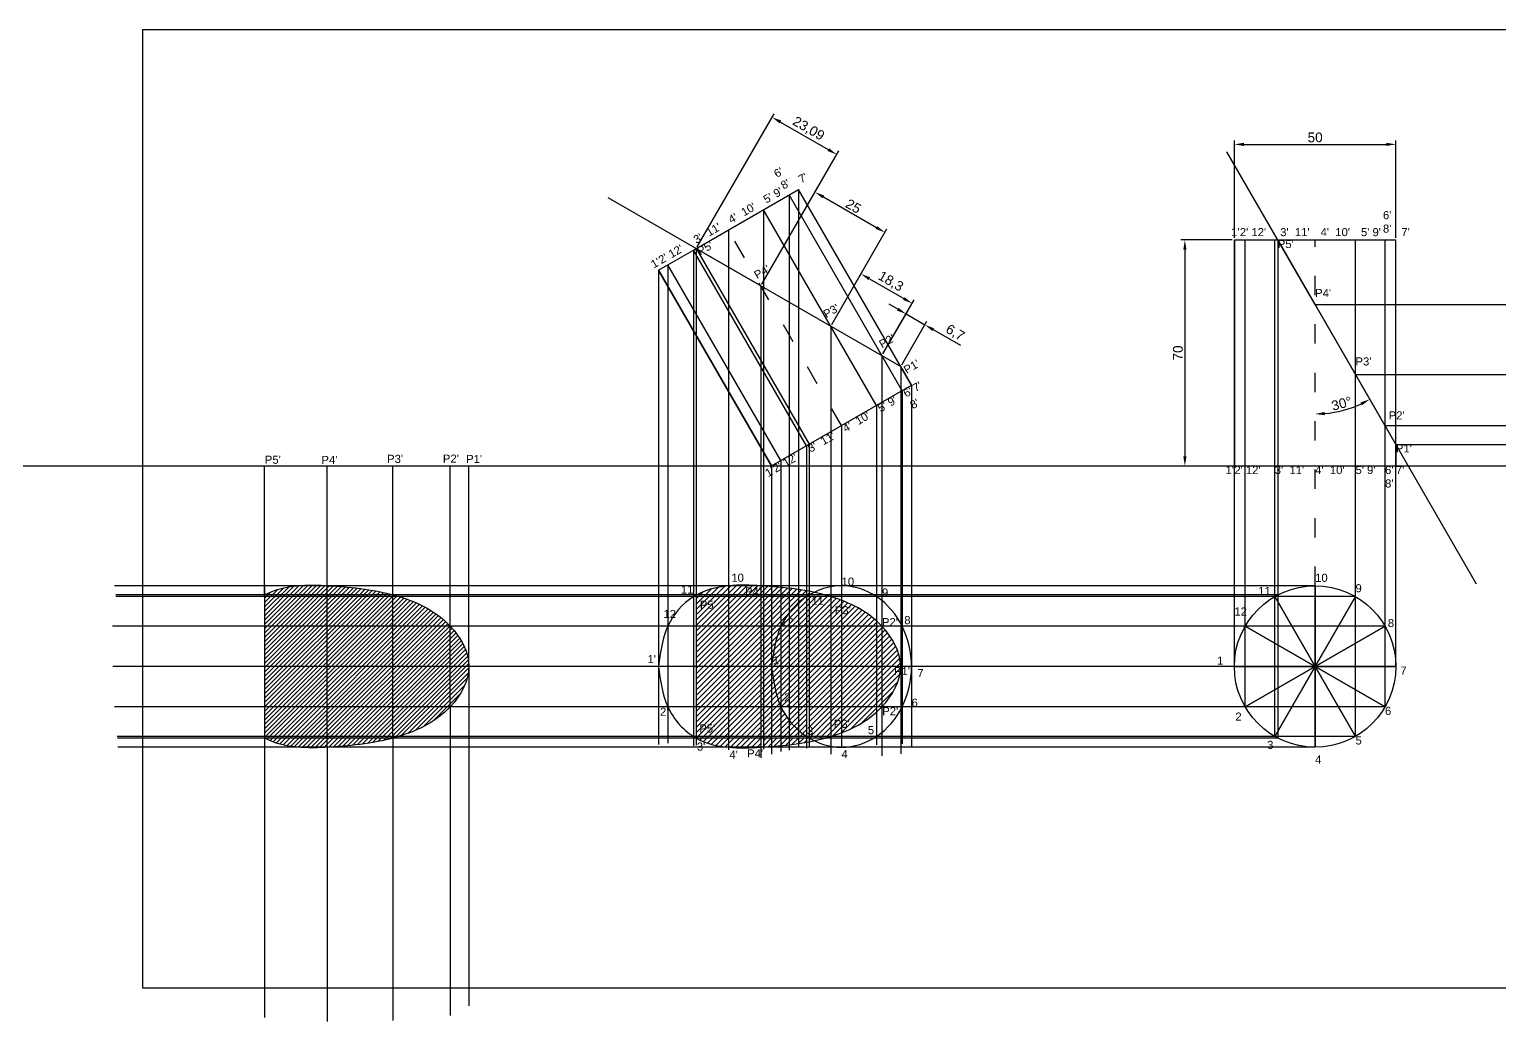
# Model space of a CAD drawing. Header units: millimetres. Extents: x 426 to 5565, y 1036 to 1343.
# Drawn here: x 1574.9 to 2030, y 1035.7 to 1343 of the extents above; entities that cross this region are included whole.
import ezdxf

# ---------------------------------------------------------------- set-up
doc = ezdxf.new("R2010")
doc.units = ezdxf.units.MM
doc.header["$LTSCALE"] = 0.5
doc.linetypes.add('ACAD_ISO03W100', pattern=[30, 12, -18])
doc.styles.get("Standard").update_dxf_attribs({"font": 'Arial.ttf'})
doc.dimstyles.new('ISO-25', dxfattribs={"dimtxt": 3, "dimasz": 3, "dimexe": 1.25, "dimexo": 0.625, "dimtad": 1, "dimtxsty": 'Standard', "dimcen": 2.5, "dimclrd": 5, "dimclrt": 3, "dimadec": 0, "dimazin": 0, "dimtfac": 1, "dimtmove": 0, "dimatfit": 3, "dimfxl": 1, "dimarcsym": 0})

# ---------------------------------------------------------------- blocks, each defined once
blk = doc.blocks.new('*U1')
blk.add_line((0, 0), (50, 0))
blk = doc.blocks.new('*U2')
at = {"color": 0, "linetype": 'ByBlock', "lineweight": -2, "transparency": 16777216}
for p, rotation in [((1972.89, 1120.63), 89.99999999999997), ((1972.89, 1170.63), 269.9999999999999), ((1960.39, 1123.98), 59.99999999999997), ((1985.39, 1123.98), 119.9999999999999), ((1985.39, 1167.29), 239.9999999999999), ((1960.39, 1167.29), 299.9999999999999), ((1951.24, 1133.13), 29.99999999999999), ((1994.54, 1133.13), 150), ((1994.54, 1158.13), 209.9999999999999), ((1951.24, 1158.13), 329.9999999999999), ((1997.89, 1145.63), 180)]:
    blk.add_blockref('*U1', p, dxfattribs=dict(at, rotation=rotation))
blk.add_blockref('*U1', (1947.89, 1145.63), dxfattribs=at)
blk = doc.blocks.new('*D3')
at = {"color": 5, "lineweight": -2, "transparency": 16777216}
blk.add_arc((1972.89, 1257.75), 33.9, 275.0718, 294.9282, dxfattribs=at)
at = {"color": 5, "transparency": 16777216}
for points in [[(1975.91, 1223.48), (1975.86, 1224.48), (1972.89, 1223.84)], [(1986.95, 1227.45), (1987.41, 1226.56), (1989.84, 1228.39)]]:
    blk.add_solid(points, dxfattribs=at)
at = {"layer": 'Defpoints', "color": 0, "transparency": 16777216}
for p in [(1972.89, 1277.75), (1972.89, 1257.75), (1978.78, 1224.36), (1972.89, 1207.75), (2022.89, 1171.14)]:
    blk.add_point(p, dxfattribs=at)
at = {"color": 3, "transparency": 16777216, "insert": (1981.1, 1227.08), "char_height": 3, "attachment_point": 5, "rotation": 15}
blk.add_mtext('30°', dxfattribs=at)
blk = doc.blocks.new('*D12')
at = {"color": 0, "lineweight": -2, "transparency": 16777216}
for p, q in [((1781.61, 1275.64), (1805.42, 1316.87)), ((1801.61, 1264.09), (1825.42, 1305.32))]:
    blk.add_line(p, q, dxfattribs=at)
at = {"color": 5, "lineweight": -2, "transparency": 16777216}
blk.add_line((1807.39, 1314.28), (1822.19, 1305.74), dxfattribs=at)
at = {"color": 5, "transparency": 16777216}
for points in [[(1807.64, 1314.72), (1807.14, 1313.85), (1804.79, 1315.78)], [(1822.44, 1306.17), (1821.94, 1305.3), (1824.79, 1304.24)]]:
    blk.add_solid(points, dxfattribs=at)
at = {"layer": 'Defpoints', "color": 0, "transparency": 16777216}
for p in [(1824.79, 1304.24), (1781.3, 1275.09), (1801.3, 1263.55)]:
    blk.add_point(p, dxfattribs=at)
at = {"color": 3, "transparency": 16777216, "insert": (1816, 1312.11), "char_height": 3, "attachment_point": 5, "rotation": 330}
blk.add_mtext('23,09', dxfattribs=at)
blk = doc.blocks.new('*D13')
at = {"color": 0, "lineweight": -2, "transparency": 16777216}
for p, q in [((1801.61, 1264.09), (1818.69, 1293.67)), ((1823.26, 1251.59), (1840.34, 1281.17))]:
    blk.add_line(p, q, dxfattribs=at)
at = {"color": 5, "lineweight": -2, "transparency": 16777216}
blk.add_line((1820.66, 1291.09), (1837.12, 1281.59), dxfattribs=at)
at = {"color": 5, "transparency": 16777216}
for points in [[(1820.91, 1291.52), (1820.41, 1290.66), (1818.07, 1292.59)], [(1837.37, 1282.02), (1836.87, 1281.16), (1839.72, 1280.09)]]:
    blk.add_solid(points, dxfattribs=at)
at = {"layer": 'Defpoints', "color": 0, "transparency": 16777216}
for p in [(1839.72, 1280.09), (1801.3, 1263.55), (1822.95, 1251.05)]:
    blk.add_point(p, dxfattribs=at)
at = {"color": 3, "transparency": 16777216, "insert": (1829.97, 1288.21), "char_height": 3, "attachment_point": 5, "rotation": 330}
blk.add_mtext('25', dxfattribs=at)
blk = doc.blocks.new('*D14')
at = {"color": 0, "lineweight": -2, "transparency": 16777216}
for p, q in [((1823.26, 1251.59), (1832.93, 1268.34)), ((1839.11, 1242.44), (1848.78, 1259.19))]:
    blk.add_line(p, q, dxfattribs=at)
at = {"color": 5, "lineweight": -2, "transparency": 16777216}
blk.add_line((1834.9, 1265.75), (1845.56, 1259.6), dxfattribs=at)
at = {"color": 5, "transparency": 16777216}
for points in [[(1835.15, 1266.19), (1834.65, 1265.32), (1832.31, 1267.25)], [(1845.81, 1260.04), (1845.31, 1259.17), (1848.16, 1258.1)]]:
    blk.add_solid(points, dxfattribs=at)
at = {"layer": 'Defpoints', "color": 0, "transparency": 16777216}
for p in [(1848.16, 1258.1), (1822.95, 1251.05), (1838.8, 1241.9)]:
    blk.add_point(p, dxfattribs=at)
at = {"color": 3, "transparency": 16777216, "insert": (1841.45, 1264.78), "char_height": 3, "attachment_point": 5, "rotation": 330}
blk.add_mtext('18,3', dxfattribs=at)
blk = doc.blocks.new('*D16')
at = {"color": 5, "lineweight": -2, "transparency": 16777216}
for p, q in [((1843.67, 1256.33), (1841.07, 1257.83)), ((1846.27, 1254.83), (1852.07, 1251.48)), ((1854.67, 1249.98), (1863.09, 1245.12))]:
    blk.add_line(p, q, dxfattribs=at)
at = {"color": 0, "lineweight": -2, "transparency": 16777216}
for p, q in [((1839.11, 1242.44), (1846.89, 1255.91)), ((1844.91, 1239.09), (1852.69, 1252.56))]:
    blk.add_line(p, q, dxfattribs=at)
at = {"color": 5, "transparency": 16777216}
for points in [[(1843.92, 1256.76), (1843.42, 1255.9), (1846.27, 1254.83)], [(1854.92, 1250.41), (1854.42, 1249.55), (1852.07, 1251.48)]]:
    blk.add_solid(points, dxfattribs=at)
at = {"layer": 'Defpoints', "color": 0, "transparency": 16777216}
for p in [(1852.07, 1251.48), (1838.8, 1241.9), (1844.6, 1238.55)]:
    blk.add_point(p, dxfattribs=at)
at = {"color": 3, "transparency": 16777216, "insert": (1861.39, 1248.9), "char_height": 3, "attachment_point": 5, "rotation": 330}
blk.add_mtext('6,7', dxfattribs=at)
blk = doc.blocks.new('*D20')
at = {"color": 0, "lineweight": -2, "transparency": 16777216}
for p, q in [((1947.26, 1277.75), (1931.33, 1277.75)), ((1947.26, 1207.74), (1931.33, 1207.74))]:
    blk.add_line(p, q, dxfattribs=at)
at = {"color": 5, "lineweight": -2, "transparency": 16777216}
blk.add_line((1932.58, 1274.75), (1932.58, 1210.74), dxfattribs=at)
at = {"color": 5, "transparency": 16777216}
for points in [[(1932.08, 1274.75), (1933.08, 1274.75), (1932.58, 1277.75)], [(1932.08, 1210.74), (1933.08, 1210.74), (1932.58, 1207.74)]]:
    blk.add_solid(points, dxfattribs=at)
at = {"layer": 'Defpoints', "color": 0, "transparency": 16777216}
for p in [(1947.89, 1277.75), (1932.58, 1207.74), (1947.89, 1207.74)]:
    blk.add_point(p, dxfattribs=at)
at = {"color": 3, "transparency": 16777216, "insert": (1930.43, 1242.75), "char_height": 3, "attachment_point": 5, "rotation": 90}
blk.add_mtext('70', dxfattribs=at)
blk = doc.blocks.new('*D21')
at = {"color": 0, "lineweight": -2, "transparency": 16777216}
for p, q in [((1947.89, 1278.37), (1947.89, 1308.61)), ((1997.89, 1278.37), (1997.89, 1308.61))]:
    blk.add_line(p, q, dxfattribs=at)
at = {"color": 5, "lineweight": -2, "transparency": 16777216}
blk.add_line((1950.89, 1307.36), (1994.89, 1307.36), dxfattribs=at)
at = {"color": 5, "transparency": 16777216}
for points in [[(1950.89, 1307.86), (1950.89, 1306.86), (1947.89, 1307.36)], [(1994.89, 1307.86), (1994.89, 1306.86), (1997.89, 1307.36)]]:
    blk.add_solid(points, dxfattribs=at)
at = {"layer": 'Defpoints', "color": 0, "transparency": 16777216}
for p in [(1997.89, 1307.36), (1947.89, 1277.75), (1997.89, 1277.75)]:
    blk.add_point(p, dxfattribs=at)
at = {"color": 3, "transparency": 16777216, "insert": (1972.89, 1309.52), "char_height": 3, "attachment_point": 5}
blk.add_mtext('50', dxfattribs=at)

msp = doc.modelspace()

# ---------------------------------------------------------------- hatches: boundary and pattern name
h = msp.add_hatch()
h.set_pattern_fill('ANSI31', color=256, scale=0.3)
edge = h.paths.add_edge_path()
edge.add_line((1667.046, 1170.635), (1657.327, 1170.635))
edge.add_spline(control_points=[(1657.327, 1170.635), (1653.964, 1170.271), (1650.589, 1169.431), (1647.668, 1167.808)], knot_values=[25.8969847, 25.8969847, 25.8969847, 25.8969847, 35.9294054, 35.9294054, 35.9294054, 35.9294054], degree=3, periodic=0)
edge.add_line((1647.668, 1167.808), (1667.046, 1167.808))
edge.add_line((1667.046, 1167.808), (1667.046, 1170.635))
edge = h.paths.add_edge_path()
edge.add_spline(control_points=[(1667.046, 1170.706), (1663.925, 1170.884), (1660.696, 1170.984), (1657.44, 1170.647), (1657.327, 1170.635)], knot_values=[35.9294054, 35.9294054, 35.9294054, 35.9294054, 45.3069759, 45.6464836, 45.6464836, 45.6464836, 45.6464836], degree=3, periodic=0)
edge.add_line((1657.327, 1170.635), (1667.046, 1170.635))
edge.add_line((1667.046, 1170.635), (1667.046, 1170.706))
edge = h.paths.add_edge_path()
edge.add_spline(control_points=[(1687.376, 1167.878), (1681.137, 1169.554), (1674.678, 1170.233), (1668.245, 1170.635)], knot_values=[46.8465241, 46.8465241, 46.8465241, 46.8465241, 66.1639329, 66.1639329, 66.1639329, 66.1639329], degree=3, periodic=0)
edge.add_line((1668.245, 1170.635), (1667.046, 1170.635))
edge.add_line((1667.046, 1170.635), (1667.046, 1167.808))
edge.add_line((1667.046, 1167.808), (1687.376, 1167.808))
edge.add_line((1687.376, 1167.808), (1687.376, 1167.878))
h.paths.add_polyline_path([(1667.046, 1167.808), (1647.668, 1167.808), (1647.668, 1167.285), (1667.046, 1167.285)])
h.paths.add_polyline_path([(1687.376, 1167.808), (1667.046, 1167.808), (1667.046, 1167.285), (1687.376, 1167.285)])
h.paths.add_polyline_path([(1667.046, 1167.285), (1647.668, 1167.285), (1647.668, 1158.135), (1667.046, 1158.135)])
h.paths.add_polyline_path([(1687.376, 1167.285), (1667.046, 1167.285), (1667.046, 1158.135), (1687.376, 1158.135)])
h.paths.add_polyline_path([(1667.046, 1158.135), (1647.668, 1158.135), (1647.668, 1145.635), (1667.046, 1145.635)])
h.paths.add_polyline_path([(1687.376, 1158.135), (1667.046, 1158.135), (1667.046, 1145.635), (1687.376, 1145.635)])
edge = h.paths.add_edge_path()
edge.add_spline(control_points=[(1705.135, 1158.205), (1700.825, 1162.759), (1695.242, 1165.497), (1689.434, 1167.285)], knot_values=[68.2968944, 68.2968944, 68.2968944, 68.2968944, 86.4315164, 86.4315164, 86.4315164, 86.4315164], degree=3, periodic=0)
edge.add_line((1689.434, 1167.285), (1687.376, 1167.285))
edge.add_line((1687.376, 1167.285), (1687.376, 1158.135))
edge.add_line((1687.376, 1158.135), (1705.135, 1158.135))
edge.add_line((1705.135, 1158.135), (1705.135, 1158.205))
h.paths.add_polyline_path([(1705.135, 1158.135), (1687.376, 1158.135), (1687.376, 1145.635), (1705.135, 1145.635)])
edge = h.paths.add_edge_path()
edge.add_spline(control_points=[(1689.434, 1167.285), (1689.395, 1167.297), (1688.797, 1167.481), (1688.197, 1167.654), (1687.633, 1167.808)], knot_values=[66.4293924, 66.4293924, 66.4293924, 66.4293924, 66.549196, 68.2968944, 68.2968944, 68.2968944, 68.2968944], degree=3, periodic=0)
edge.add_line((1687.633, 1167.808), (1687.376, 1167.808))
edge.add_line((1687.376, 1167.808), (1687.376, 1167.285))
edge.add_line((1687.376, 1167.285), (1689.434, 1167.285))
edge = h.paths.add_edge_path()
edge.add_spline(control_points=[(1689.203, 1123.984), (1689.241, 1123.996), (1695.13, 1125.791), (1700.797, 1128.552), (1705.135, 1133.135)], knot_values=[114.0863901, 114.0863901, 114.0863901, 114.0863901, 114.2068736, 132.4613, 132.4613, 132.4613, 132.4613], degree=3, periodic=0)
edge.add_line((1705.135, 1133.135), (1687.376, 1133.135))
edge.add_line((1687.376, 1133.135), (1687.376, 1123.984))
edge.add_line((1687.376, 1123.984), (1689.203, 1123.984))
h.paths.add_polyline_path([(1705.135, 1145.635), (1687.376, 1145.635), (1687.376, 1133.135), (1705.135, 1133.135)])
h.paths.add_polyline_path([(1687.376, 1145.635), (1667.046, 1145.635), (1667.046, 1133.135), (1687.376, 1133.135)])
h.paths.add_polyline_path([(1687.376, 1133.135), (1667.046, 1133.135), (1667.046, 1123.984), (1687.376, 1123.984)])
h.paths.add_polyline_path([(1667.046, 1145.635), (1647.668, 1145.635), (1647.668, 1133.135), (1667.046, 1133.135)])
h.paths.add_polyline_path([(1667.046, 1133.135), (1647.668, 1133.135), (1647.668, 1123.984), (1667.046, 1123.984)])
h.paths.add_polyline_path([(1667.046, 1123.984), (1647.668, 1123.984), (1647.668, 1123.461), (1667.046, 1123.461)])
h.paths.add_polyline_path([(1687.376, 1123.984), (1667.046, 1123.984), (1667.046, 1123.461), (1687.376, 1123.461)])
h.paths.add_polyline_path([(1667.046, 1120.635), (1668.252, 1120.705), (1669.458, 1120.782), (1670.665, 1120.867), (1671.871, 1120.961), (1673.077, 1121.065), (1674.282, 1121.18), (1675.485, 1121.307), (1676.687, 1121.447), (1677.887, 1121.6), (1679.085, 1121.77), (1680.28, 1121.955), (1681.473, 1122.157), (1682.661, 1122.377), (1683.846, 1122.617), (1685.027, 1122.877), (1686.204, 1123.158), (1687.376, 1123.461), (1667.046, 1123.461)])
h.paths.add_polyline_path([(1647.739, 1123.461), (1648.293, 1123.164), (1648.857, 1122.886), (1649.431, 1122.626), (1650.014, 1122.385), (1650.604, 1122.161), (1651.202, 1121.955), (1651.807, 1121.764), (1652.417, 1121.59), (1653.033, 1121.43), (1653.654, 1121.286), (1654.278, 1121.155), (1654.905, 1121.038), (1655.535, 1120.934), (1656.166, 1120.842), (1656.799, 1120.762), (1657.432, 1120.693), (1658.064, 1120.635), (1667.046, 1120.635), (1667.046, 1123.461)])
h.paths.add_polyline_path([(1705.135, 1133.137), (1705.306, 1133.318), (1705.755, 1133.813), (1706.193, 1134.321), (1706.618, 1134.841), (1707.031, 1135.373), (1707.429, 1135.916), (1707.812, 1136.469), (1708.178, 1137.032), (1708.527, 1137.604), (1708.857, 1138.184), (1709.168, 1138.772), (1709.457, 1139.366), (1709.725, 1139.968), (1709.97, 1140.575), (1710.19, 1141.188), (1710.386, 1141.805), (1710.555, 1142.426), (1710.697, 1143.05), (1710.81, 1143.677), (1710.894, 1144.306), (1710.947, 1144.936), (1710.969, 1145.567), (1710.969, 1145.545), (1710.969, 1145.635), (1705.135, 1145.635)])
h.paths.add_polyline_path([(1710.969, 1145.653), (1710.95, 1146.355), (1710.891, 1147.057), (1710.795, 1147.758), (1710.662, 1148.455), (1710.494, 1149.15), (1710.293, 1149.84), (1710.059, 1150.524), (1709.795, 1151.203), (1709.503, 1151.875), (1709.183, 1152.538), (1708.837, 1153.193), (1708.466, 1153.838), (1708.073, 1154.473), (1707.659, 1155.096), (1707.224, 1155.707), (1706.771, 1156.305), (1706.301, 1156.889), (1705.816, 1157.458), (1705.317, 1158.011), (1705.199, 1158.135), (1705.135, 1158.135), (1705.135, 1145.635), (1710.969, 1145.635)])
h = msp.add_hatch()
h.set_pattern_fill('ANSI31', color=256, scale=0.37)
h.paths.add_polyline_path([(1791.299, 1167.285), (1781.299, 1167.285), (1781.299, 1158.135), (1791.299, 1158.135)])
edge = h.paths.add_edge_path()
edge.add_spline(control_points=[(1791.299, 1170.635), (1787.825, 1170.291), (1784.319, 1169.451), (1781.299, 1167.773)], knot_values=[25.8969847, 25.8969847, 25.8969847, 25.8969847, 36.2689131, 36.2689131, 36.2689131, 36.2689131], degree=3, periodic=0)
edge.add_line((1781.299, 1167.773), (1781.299, 1167.285))
edge.add_line((1781.299, 1167.285), (1791.299, 1167.285))
edge.add_line((1791.299, 1167.285), (1791.299, 1170.635))
h.paths.add_polyline_path([(1801.299, 1167.285), (1791.299, 1167.285), (1791.299, 1158.135), (1801.299, 1158.135)])
h.paths.add_polyline_path([(1801.299, 1170.635), (1791.299, 1170.635), (1791.299, 1167.285), (1801.299, 1167.285)])
h.paths.add_polyline_path([(1781.545, 1162.164), (1787.733, 1162.164), (1787.733, 1167.316), (1781.545, 1167.316)], flags=9)
h.paths.add_polyline_path([(1795.503, 1166.262), (1801.692, 1166.262), (1801.692, 1171.414), (1795.503, 1171.414)], flags=9)
h = msp.add_hatch()
h.set_pattern_fill('ANSI31', color=256, scale=0.37)
h.paths.add_polyline_path([(1791.299, 1158.135), (1781.299, 1158.135), (1781.299, 1145.635), (1791.299, 1145.635)])
h.paths.add_polyline_path([(1801.299, 1158.135), (1791.299, 1158.135), (1791.299, 1145.635), (1801.299, 1145.635)])
h.paths.add_polyline_path([(1801.299, 1145.635), (1791.299, 1145.635), (1791.299, 1133.135), (1801.299, 1133.135)])
h.paths.add_polyline_path([(1791.299, 1145.635), (1781.299, 1145.635), (1781.299, 1133.135), (1791.299, 1133.135)])
edge = h.paths.add_edge_path()
edge.add_line((1791.299, 1133.135), (1781.299, 1133.135))
edge.add_line((1781.299, 1133.135), (1781.299, 1123.466))
edge.add_spline(control_points=[(1781.299, 1123.466), (1784.31, 1121.762), (1787.819, 1120.962), (1791.299, 1120.635)], knot_values=[0, 0, 0, 0, 10.3930437, 10.3930437, 10.3930437, 10.3930437], degree=3, periodic=0)
edge.add_line((1791.299, 1120.635), (1791.299, 1133.135))
edge = h.paths.add_edge_path()
edge.add_line((1801.299, 1133.135), (1791.299, 1133.135))
edge.add_line((1791.299, 1133.135), (1791.299, 1120.635))
edge.add_spline(control_points=[(1791.299, 1120.635), (1794.647, 1120.319), (1797.969, 1120.441), (1801.299, 1120.635)], knot_values=[0, 0, 0, 0, 10, 10, 10, 10], degree=3, periodic=0)
edge.add_line((1801.299, 1120.635), (1801.299, 1133.135))
edge = h.paths.add_edge_path()
edge.add_spline(control_points=[(1804.652, 1170.407), (1803.809, 1170.472), (1802.967, 1170.53), (1802.124, 1170.584)], knot_values=[47.0950277, 47.0950277, 47.0950277, 47.0950277, 49.6238959, 49.6238959, 49.6238959, 49.6238959], degree=3, periodic=0)
edge.add_line((1802.124, 1170.584), (1802.124, 1167.285))
edge.add_line((1802.124, 1167.285), (1804.652, 1167.285))
edge.add_line((1804.652, 1167.285), (1804.652, 1170.407))
h.paths.add_polyline_path([(1804.652, 1167.285), (1802.124, 1167.285), (1802.124, 1158.135), (1804.652, 1158.135)])
h.paths.add_polyline_path([(1807.549, 1167.285), (1804.652, 1167.285), (1804.652, 1158.135), (1807.549, 1158.135)])
edge = h.paths.add_edge_path()
edge.add_spline(control_points=[(1807.549, 1170.155), (1806.584, 1170.249), (1805.618, 1170.332), (1804.652, 1170.407)], knot_values=[49.6238959, 49.6238959, 49.6238959, 49.6238959, 52.5241883, 52.5241883, 52.5241883, 52.5241883], degree=3, periodic=0)
edge.add_line((1804.652, 1170.407), (1804.652, 1167.285))
edge.add_line((1804.652, 1167.285), (1807.549, 1167.285))
edge.add_line((1807.549, 1167.285), (1807.549, 1170.155))
edge = h.paths.add_edge_path()
edge.add_spline(control_points=[(1810.049, 1169.885), (1809.217, 1169.984), (1808.383, 1170.074), (1807.549, 1170.155)], knot_values=[52.5241883, 52.5241883, 52.5241883, 52.5241883, 55.0317633, 55.0317633, 55.0317633, 55.0317633], degree=3, periodic=0)
edge.add_line((1807.549, 1170.155), (1807.549, 1167.285))
edge.add_line((1807.549, 1167.285), (1810.049, 1167.285))
edge.add_line((1810.049, 1167.285), (1810.049, 1169.885))
edge = h.paths.add_edge_path()
edge.add_spline(control_points=[(1812.95, 1169.495), (1811.985, 1169.64), (1811.018, 1169.769), (1810.049, 1169.885)], knot_values=[55.0317633, 55.0317633, 55.0317633, 55.0317633, 57.9514742, 57.9514742, 57.9514742, 57.9514742], degree=3, periodic=0)
edge.add_line((1810.049, 1169.885), (1810.049, 1167.285))
edge.add_line((1810.049, 1167.285), (1812.95, 1167.285))
edge.add_line((1812.95, 1167.285), (1812.95, 1169.495))
edge = h.paths.add_edge_path()
edge.add_spline(control_points=[(1815.474, 1169.077), (1814.635, 1169.229), (1813.793, 1169.368), (1812.95, 1169.495)], knot_values=[57.9514742, 57.9514742, 57.9514742, 57.9514742, 60.505058, 60.505058, 60.505058, 60.505058], degree=3, periodic=0)
edge.add_line((1812.95, 1169.495), (1812.95, 1167.285))
edge.add_line((1812.95, 1167.285), (1815.474, 1167.285))
edge.add_line((1815.474, 1167.285), (1815.474, 1169.077))
edge = h.paths.add_edge_path()
edge.add_line((1812.95, 1167.285), (1810.049, 1167.285))
edge.add_line((1810.049, 1167.285), (1810.049, 1162.156))
edge.add_spline(control_points=[(1810.049, 1162.156), (1810.918, 1163.298), (1811.887, 1164.363), (1812.95, 1165.323)], knot_values=[17.5163347, 17.5163347, 17.5163347, 17.5163347, 21.7706002, 21.7706002, 21.7706002, 21.7706002], degree=3, periodic=0)
edge.add_line((1812.95, 1165.323), (1812.95, 1167.285))
h.paths.add_polyline_path([(1810.049, 1167.285), (1807.549, 1167.285), (1807.549, 1158.135), (1810.049, 1158.135)])
edge = h.paths.add_edge_path(flags=17)
edge.add_spline(control_points=[(1812.95, 1165.323), (1813.74, 1166.038), (1814.582, 1166.696), (1815.474, 1167.285)], knot_values=[21.7706002, 21.7706002, 21.7706002, 21.7706002, 24.9365167, 24.9365167, 24.9365167, 24.9365167], degree=3, periodic=0)
edge.add_line((1815.474, 1167.285), (1812.95, 1167.285))
edge.add_line((1812.95, 1167.285), (1812.95, 1165.323))
h.paths.add_polyline_path([(1807.549, 1158.135), (1804.652, 1158.135), (1804.652, 1145.635), (1807.549, 1145.635)])
h.paths.add_polyline_path([(1804.652, 1158.135), (1802.124, 1158.135), (1802.124, 1145.635), (1804.652, 1145.635)])
h.paths.add_polyline_path([(1802.124, 1158.135), (1801.299, 1158.135), (1801.299, 1145.635), (1802.124, 1145.635)])
h.paths.add_polyline_path([(1802.124, 1167.285), (1801.299, 1167.285), (1801.299, 1158.135), (1802.124, 1158.135)])
edge = h.paths.add_edge_path()
edge.add_spline(control_points=[(1802.124, 1170.584), (1801.849, 1170.601), (1801.574, 1170.618), (1801.299, 1170.635)], knot_values=[46.2689131, 46.2689131, 46.2689131, 46.2689131, 47.0950277, 47.0950277, 47.0950277, 47.0950277], degree=3, periodic=0)
edge.add_line((1801.299, 1170.635), (1801.299, 1167.285))
edge.add_line((1801.299, 1167.285), (1802.124, 1167.285))
edge.add_line((1802.124, 1167.285), (1802.124, 1170.584))
h.paths.add_polyline_path([(1802.124, 1145.635), (1801.299, 1145.635), (1801.299, 1133.135), (1802.124, 1133.135)])
h.paths.add_polyline_path([(1802.124, 1133.135), (1801.299, 1133.135), (1801.299, 1123.984), (1802.124, 1123.984)])
h.paths.add_polyline_path([(1804.652, 1133.135), (1802.124, 1133.135), (1802.124, 1123.984), (1804.652, 1123.984)])
h.paths.add_polyline_path([(1802.124, 1123.984), (1801.299, 1123.984), (1801.299, 1123.461), (1802.124, 1123.461)])
h.paths.add_polyline_path([(1804.652, 1123.984), (1802.124, 1123.984), (1802.124, 1123.461), (1804.652, 1123.461)])
h.paths.add_polyline_path([(1804.652, 1123.461), (1802.124, 1123.461), (1802.124, 1120.635), (1804.652, 1120.635)])
h.paths.add_polyline_path([(1807.549, 1133.135), (1804.652, 1133.135), (1804.652, 1123.984), (1807.549, 1123.984)])
edge = h.paths.add_edge_path()
edge.add_line((1810.049, 1123.461), (1807.549, 1123.461))
edge.add_line((1807.549, 1123.461), (1807.549, 1121.109))
edge.add_spline(control_points=[(1807.549, 1121.109), (1808.383, 1121.19), (1809.217, 1121.279), (1810.049, 1121.379)], knot_values=[145.4867489, 145.4867489, 145.4867489, 145.4867489, 147.9942954, 147.9942954, 147.9942954, 147.9942954], degree=3, periodic=0)
edge.add_line((1810.049, 1121.379), (1810.049, 1123.461))
h.paths.add_polyline_path([(1810.049, 1123.984), (1807.549, 1123.984), (1807.549, 1123.461), (1810.049, 1123.461)])
edge = h.paths.add_edge_path()
edge.add_line((1807.549, 1123.461), (1804.652, 1123.461))
edge.add_line((1804.652, 1123.461), (1804.652, 1120.858))
edge.add_spline(control_points=[(1804.652, 1120.858), (1805.618, 1120.932), (1806.584, 1121.015), (1807.549, 1121.109)], knot_values=[147.9942954, 147.9942954, 147.9942954, 147.9942954, 150.8944239, 150.8944239, 150.8944239, 150.8944239], degree=3, periodic=0)
edge.add_line((1807.549, 1121.109), (1807.549, 1123.461))
edge = h.paths.add_edge_path()
edge.add_spline(control_points=[(1810.049, 1129.113), (1809.092, 1130.371), (1808.256, 1131.723), (1807.549, 1133.135)], knot_values=[127.5577767, 127.5577767, 127.5577767, 127.5577767, 132.2427471, 132.2427471, 132.2427471, 132.2427471], degree=3, periodic=0)
edge.add_line((1807.549, 1133.135), (1807.549, 1123.984))
edge.add_line((1807.549, 1123.984), (1810.049, 1123.984))
edge.add_line((1810.049, 1123.984), (1810.049, 1129.113))
edge = h.paths.add_edge_path()
edge.add_spline(control_points=[(1812.95, 1125.946), (1811.887, 1126.907), (1810.918, 1127.971), (1810.049, 1129.113)], knot_values=[123.3035111, 123.3035111, 123.3035111, 123.3035111, 127.5577767, 127.5577767, 127.5577767, 127.5577767], degree=3, periodic=0)
edge.add_line((1810.049, 1129.113), (1810.049, 1123.984))
edge.add_line((1810.049, 1123.984), (1812.95, 1123.984))
edge.add_line((1812.95, 1123.984), (1812.95, 1125.946))
h.paths.add_polyline_path([(1815.474, 1133.135), (1812.95, 1133.135), (1812.95, 1123.984), (1815.474, 1123.984)])
h.paths.add_polyline_path([(1837.124, 1158.135), (1826.299, 1158.135), (1826.299, 1145.635), (1837.124, 1145.635)])
h.paths.add_polyline_path([(1822.95, 1167.285), (1816.299, 1167.285), (1816.299, 1158.135), (1822.95, 1158.135)])
edge = h.paths.add_edge_path()
edge.add_spline(control_points=[(1815.474, 1167.285), (1814.582, 1166.696), (1813.74, 1166.038), (1812.95, 1165.323)], knot_values=[21.7706002, 21.7706002, 21.7706002, 21.7706002, 24.9365167, 24.9365167, 24.9365167, 24.9365167], degree=3, periodic=0)
edge.add_line((1812.95, 1165.323), (1812.95, 1158.135))
edge.add_line((1812.95, 1158.135), (1815.474, 1158.135))
edge.add_line((1815.474, 1158.135), (1815.474, 1167.285))
h.paths.add_polyline_path([(1816.299, 1167.285), (1815.474, 1167.285), (1815.474, 1158.135), (1816.299, 1158.135)])
h.paths.add_polyline_path([(1815.474, 1158.135), (1812.95, 1158.135), (1812.95, 1145.635), (1815.474, 1145.635)])
h.paths.add_polyline_path([(1812.95, 1158.135), (1810.049, 1158.135), (1810.049, 1145.635), (1812.95, 1145.635)])
h.paths.add_polyline_path([(1810.049, 1158.135), (1807.549, 1158.135), (1807.549, 1145.635), (1810.049, 1145.635)])
h.paths.add_polyline_path([(1812.95, 1145.635), (1810.049, 1145.635), (1810.049, 1133.135), (1812.95, 1133.135)])
h.paths.add_polyline_path([(1810.049, 1145.635), (1807.549, 1145.635), (1807.549, 1133.135), (1810.049, 1133.135)])
h.paths.add_polyline_path([(1807.549, 1145.635), (1804.652, 1145.635), (1804.652, 1133.135), (1807.549, 1133.135)])
h.paths.add_polyline_path([(1804.652, 1145.635), (1802.124, 1145.635), (1802.124, 1133.135), (1804.652, 1133.135)])
h.paths.add_polyline_path([(1816.299, 1145.635), (1815.474, 1145.635), (1815.474, 1133.135), (1816.299, 1133.135)])
h.paths.add_polyline_path([(1816.299, 1158.135), (1815.474, 1158.135), (1815.474, 1145.635), (1816.299, 1145.635)])
h.paths.add_polyline_path([(1822.95, 1158.135), (1816.299, 1158.135), (1816.299, 1145.635), (1822.95, 1145.635)])
h.paths.add_polyline_path([(1826.299, 1158.135), (1822.95, 1158.135), (1822.95, 1145.635), (1826.299, 1145.635)])
h.paths.add_polyline_path([(1837.124, 1145.635), (1826.299, 1145.635), (1826.299, 1133.135), (1837.124, 1133.135)])
h.paths.add_polyline_path([(1838.799, 1158.135), (1837.124, 1158.135), (1837.124, 1145.635), (1838.799, 1145.635)])
h.paths.add_polyline_path([(1826.299, 1145.635), (1822.95, 1145.635), (1822.95, 1133.135), (1826.299, 1133.135)])
h.paths.add_polyline_path([(1822.95, 1145.635), (1816.299, 1145.635), (1816.299, 1133.135), (1822.95, 1133.135)])
h.paths.add_polyline_path([(1822.95, 1133.135), (1816.299, 1133.135), (1816.299, 1123.984), (1822.95, 1123.984)])
h.paths.add_polyline_path([(1838.799, 1145.635), (1837.124, 1145.635), (1837.124, 1133.135), (1838.799, 1133.135)])
h.paths.add_polyline_path([(1781.362, 1123.823), (1787.551, 1123.823), (1787.551, 1128.975), (1781.362, 1128.975)], flags=24)
h.paths.add_polyline_path([(1806.544, 1156.77), (1811.678, 1156.77), (1811.678, 1161.921), (1806.544, 1161.921)], flags=9)
h.paths.add_polyline_path([(1804.042, 1144.954), (1807.234, 1144.954), (1807.234, 1150.106), (1804.042, 1150.106)], flags=9)
h.paths.add_polyline_path([(1823.329, 1160.443), (1829.517, 1160.443), (1829.517, 1165.595), (1823.329, 1165.595)], flags=9)
h.paths.add_polyline_path([(1815.94, 1163.371), (1821.075, 1163.371), (1821.075, 1168.523), (1815.94, 1168.523)], flags=9)
h.paths.add_polyline_path([(1807.831, 1133.452), (1811.023, 1133.452), (1811.023, 1138.604), (1807.831, 1138.604)], flags=9)
h.paths.add_polyline_path([(1841.656, 1141.588), (1847.845, 1141.588), (1847.845, 1146.74), (1841.656, 1146.74)], flags=9)
h.paths.add_polyline_path([(1837.905, 1156.77), (1844.093, 1156.77), (1844.093, 1161.921), (1837.905, 1161.921)], flags=9)
h.paths.add_polyline_path([(1814.781, 1123.126), (1817.974, 1123.126), (1817.974, 1128.278), (1814.781, 1128.278)], flags=9)
h.paths.add_polyline_path([(1823.014, 1125.257), (1829.202, 1125.257), (1829.202, 1130.409), (1823.014, 1130.409)], flags=9)
h.paths.add_polyline_path([(1833.656, 1123.317), (1836.848, 1123.317), (1836.848, 1128.469), (1833.656, 1128.469)], flags=9)
h.paths.add_polyline_path([(1826.989, 1165.869), (1826.299, 1166.139), (1826.299, 1158.135), (1837.124, 1158.135), (1837.124, 1159.765), (1836.558, 1160.259), (1835.981, 1160.735), (1835.393, 1161.196), (1834.795, 1161.641), (1834.187, 1162.07), (1833.571, 1162.484), (1832.945, 1162.884), (1832.311, 1163.269), (1831.669, 1163.639), (1831.02, 1163.996), (1830.364, 1164.34), (1829.7, 1164.67), (1829.031, 1164.988), (1828.356, 1165.294), (1827.675, 1165.587)])
h.paths.add_polyline_path([(1826.299, 1166.139), (1825.635, 1166.387), (1824.968, 1166.626), (1824.298, 1166.855), (1823.625, 1167.074), (1822.95, 1167.285), (1822.95, 1158.135), (1826.299, 1158.135)])
h.paths.add_polyline_path([(1815.887, 1169.001), (1815.474, 1169.077), (1815.474, 1167.285), (1816.299, 1167.285), (1816.299, 1168.922)])
h.paths.add_polyline_path([(1815.474, 1120.635), (1815.474, 1122.188), (1814.634, 1122.04), (1813.793, 1121.9), (1812.95, 1121.769), (1811.984, 1121.629), (1811.017, 1121.499), (1810.049, 1121.379), (1810.049, 1120.635)], flags=0)
h.paths.add_polyline_path([(1810.049, 1121.379), (1811.017, 1121.499), (1811.984, 1121.629), (1812.95, 1121.769), (1813.793, 1121.9), (1814.634, 1122.04), (1815.474, 1122.188), (1815.474, 1123.461), (1810.049, 1123.461)])
h.paths.add_polyline_path([(1826.299, 1125.131), (1826.989, 1125.402), (1827.675, 1125.684), (1828.356, 1125.977), (1829.031, 1126.282), (1829.7, 1126.6), (1830.364, 1126.931), (1831.02, 1127.274), (1831.669, 1127.631), (1832.311, 1128.002), (1832.945, 1128.387), (1833.571, 1128.786), (1834.187, 1129.2), (1834.795, 1129.629), (1835.393, 1130.074), (1835.981, 1130.534), (1836.558, 1131.011), (1837.124, 1131.504), (1837.124, 1133.135), (1826.299, 1133.135)])
h.paths.add_polyline_path([(1825.635, 1124.883), (1826.299, 1125.131), (1826.299, 1133.135), (1822.95, 1133.135), (1822.95, 1123.984), (1823.625, 1124.195), (1824.298, 1124.415), (1824.968, 1124.645)])
h.paths.add_polyline_path([(1824.298, 1124.415), (1823.625, 1124.195), (1822.95, 1123.984), (1826.299, 1123.984), (1826.299, 1125.131), (1825.635, 1124.883), (1824.968, 1124.645)], flags=0)
h.paths.add_polyline_path([(1822.95, 1123.461), (1822.95, 1123.984), (1822.347, 1123.803), (1821.743, 1123.629), (1821.137, 1123.461)], flags=0)
h.paths.add_polyline_path([(1821.137, 1123.461), (1821.743, 1123.629), (1822.347, 1123.803), (1822.95, 1123.984), (1816.299, 1123.984), (1816.299, 1123.461)])
h.paths.add_polyline_path([(1822.95, 1123.461), (1822.95, 1123.984), (1822.347, 1123.803), (1821.743, 1123.629), (1821.137, 1123.461)], flags=0)
h.paths.add_polyline_path([(1844.6, 1145.635), (1844.593, 1146.045), (1844.573, 1146.456), (1844.539, 1146.866), (1844.492, 1147.275), (1844.432, 1147.684), (1844.36, 1148.092), (1844.276, 1148.499), (1844.179, 1148.904), (1844.072, 1149.309), (1843.953, 1149.711), (1843.823, 1150.112), (1843.682, 1150.511), (1843.531, 1150.908), (1843.37, 1151.303), (1843.199, 1151.695), (1843.019, 1152.084), (1842.83, 1152.471), (1842.632, 1152.855), (1842.425, 1153.236), (1842.21, 1153.613), (1841.987, 1153.987), (1841.756, 1154.357), (1841.518, 1154.723), (1841.273, 1155.085), (1841.021, 1155.443), (1840.763, 1155.797), (1840.498, 1156.146), (1840.228, 1156.49), (1839.952, 1156.83), (1839.671, 1157.164), (1839.385, 1157.493), (1839.094, 1157.817), (1838.799, 1158.135), (1838.799, 1145.635)])
h.paths.add_polyline_path([(1838.799, 1133.135), (1839.094, 1133.453), (1839.385, 1133.776), (1839.671, 1134.105), (1839.952, 1134.44), (1840.228, 1134.779), (1840.498, 1135.123), (1840.763, 1135.473), (1841.021, 1135.826), (1841.273, 1136.184), (1841.518, 1136.546), (1841.756, 1136.913), (1841.987, 1137.283), (1842.21, 1137.656), (1842.425, 1138.034), (1842.632, 1138.414), (1842.83, 1138.798), (1843.019, 1139.185), (1843.199, 1139.574), (1843.37, 1139.966), (1843.531, 1140.361), (1843.682, 1140.758), (1843.823, 1141.157), (1843.953, 1141.558), (1844.072, 1141.961), (1844.179, 1142.365), (1844.276, 1142.771), (1844.36, 1143.177), (1844.432, 1143.585), (1844.492, 1143.994), (1844.539, 1144.404), (1844.573, 1144.814), (1844.593, 1145.224), (1844.6, 1145.635), (1844.6, 1145.635), (1838.799, 1145.635)])
h = msp.add_hatch()
h.set_pattern_fill('ANSI31', color=256, scale=0.37)
edge = h.paths.add_edge_path()
edge.add_spline(control_points=[(1812.95, 1165.323), (1811.887, 1164.363), (1810.918, 1163.298), (1810.049, 1162.156)], knot_values=[17.5163347, 17.5163347, 17.5163347, 17.5163347, 21.7706002, 21.7706002, 21.7706002, 21.7706002], degree=3, periodic=0)
edge.add_line((1810.049, 1162.156), (1810.049, 1158.135))
edge.add_line((1810.049, 1158.135), (1812.95, 1158.135))
edge.add_line((1812.95, 1158.135), (1812.95, 1165.323))
edge = h.paths.add_edge_path()
edge.add_line((1812.95, 1133.135), (1810.049, 1133.135))
edge.add_line((1810.049, 1133.135), (1810.049, 1129.113))
edge.add_spline(control_points=[(1810.049, 1129.113), (1810.918, 1127.971), (1811.887, 1126.907), (1812.95, 1125.946)], knot_values=[123.3035111, 123.3035111, 123.3035111, 123.3035111, 127.5577767, 127.5577767, 127.5577767, 127.5577767], degree=3, periodic=0)
edge.add_line((1812.95, 1125.946), (1812.95, 1133.135))
h.paths.add_polyline_path([(1806.544, 1156.77), (1811.678, 1156.77), (1811.678, 1161.921), (1806.544, 1161.921)], flags=9)
h = msp.add_hatch()
h.set_pattern_fill('ANSI31', color=256, scale=0.37)
h.paths.add_polyline_path([(1812.95, 1133.135), (1815.474, 1133.135), (1815.474, 1145.635), (1812.95, 1145.635)])
edge = h.paths.add_edge_path()
edge.add_line((1812.95, 1133.135), (1810.049, 1133.135))
edge.add_line((1810.049, 1133.135), (1810.049, 1129.113))
edge.add_spline(control_points=[(1810.049, 1129.113), (1810.918, 1127.971), (1811.887, 1126.907), (1812.95, 1125.946)], knot_values=[123.3035111, 123.3035111, 123.3035111, 123.3035111, 127.5577767, 127.5577767, 127.5577767, 127.5577767], degree=3, periodic=0)
edge.add_line((1812.95, 1125.946), (1812.95, 1133.135))
h = msp.add_hatch()
h.set_pattern_fill('ANSI31', color=256, scale=0.3)
edge = h.paths.add_edge_path()
edge.add_spline(control_points=[(1658.064, 1120.635), (1661.07, 1120.382), (1664.056, 1120.47), (1667.046, 1120.635)], knot_values=[154.8713169, 154.8713169, 154.8713169, 154.8713169, 163.8543708, 163.8543708, 163.8543708, 163.8543708], degree=3, periodic=0)
edge.add_line((1667.046, 1120.635), (1658.064, 1120.635))

# ---------------------------------------------------------------- linework, layer by layer
for p, q in [((1972.888, 1257.746), (1945.594, 1305.021)), ((1780.474, 1274.618), (1812.95, 1293.368)), ((1847.95, 1232.746), (1812.95, 1293.368)), ((1812.95, 1293.368), (1812.95, 1207.746)), ((1801.299, 1263.548), (1754.024, 1290.842)), ((1810.049, 1291.693), (1810.049, 1207.002)), ((1802.124, 1287.118), (1802.124, 1207.746)), ((1947.888, 1145.635), (1947.888, 1277.746)), ((1960.388, 1277.746), (1997.888, 1277.746)), ((1997.888, 1145.635), (1997.888, 1277.746)), ((1804.648, 1207.746), (1769.648, 1268.368)), ((2022.888, 1171.144), (1972.888, 1257.746)), ((1845.049, 1231.072), (1845.049, 1207.746)), ((1847.95, 1232.746), (1847.95, 1207.746)), ((1837.124, 1226.496), (1837.124, 1207.746)), ((1826.299, 1220.246), (1826.299, 1207.746)), ((1815.474, 1213.996), (1815.474, 1207.746)), ((1816.299, 1214.473), (1816.299, 1207.746)), ((425.842, 1207.746), (5565.196, 1207.746)), ((1804.652, 1207.746), (1804.652, 1203.885)), ((1807.549, 1209.421), (1807.549, 1205.558)), ((1647.668, 1167.285), (1647.668, 1170.635)), ((1826.299, 1121.241), (1826.299, 1120.635)), ((1985.388, 1123.984), (1958.317, 1123.984))]:
    msp.add_line(p, q)
at = {"color": 40, "true_color": 0xf8d731}
for p, q in [((1845.049, 1231.072), (1810.049, 1291.693)), ((1837.124, 1226.496), (1802.124, 1287.118)), ((1815.474, 1213.996), (1780.474, 1274.618)), ((1781.299, 1275.095), (1816.299, 1214.473)), ((1951.238, 1133.135), (1951.238, 1277.746)), ((1960.388, 1123.984), (1960.388, 1277.746)), ((1961.341, 1277.746), (1961.341, 1123.461)), ((1985.388, 1123.984), (1985.388, 1277.746)), ((1994.539, 1133.135), (1994.539, 1277.746)), ((1807.549, 1209.421), (1772.549, 1270.043))]:
    msp.add_line(p, q, dxfattribs=at)
at = {"color": 40, "linetype": 'ACAD_ISO03W100', "true_color": 0xf8d731}
for p, q in [((1826.299, 1220.246), (1791.299, 1280.868)), ((1972.888, 1170.635), (1972.888, 1277.746))]:
    msp.add_line(p, q, dxfattribs=at)
at = {"color": 4}
for p, q in [((1791.299, 1280.868), (1791.299, 1207.746)), ((1780.474, 1274.618), (1780.474, 1207.746)), ((1781.299, 1275.095), (1781.299, 1207.746)), ((1772.549, 1270.043), (1772.549, 1207.746)), ((1769.648, 1268.368), (1769.648, 1207.746)), ((1801.299, 1263.548), (1801.299, 1117.35)), ((1972.888, 1257.746), (2215.439, 1257.746)), ((1822.95, 1251.048), (1822.95, 1118.52)), ((1838.799, 1241.897), (1838.799, 1118.005)), ((1844.6, 1238.548), (1844.6, 1118.546)), ((1985.388, 1236.096), (2215.439, 1236.096)), ((1994.539, 1220.246), (2215.439, 1220.246)), ((1997.888, 1214.445), (2215.439, 1214.445)), ((1769.648, 1207.746), (1769.648, 1121.517)), ((1772.549, 1207.746), (1772.549, 1121.862)), ((1780.474, 1207.746), (1780.474, 1121.062)), ((1781.299, 1207.746), (1781.299, 1121.261)), ((1791.299, 1207.746), (1791.299, 1119.788)), ((1802.124, 1207.746), (1802.124, 1120.038)), ((1810.049, 1207.002), (1810.049, 1119.679)), ((1812.95, 1207.746), (1812.95, 1120.711)), ((1815.474, 1207.746), (1815.474, 1120.3)), ((1816.299, 1207.746), (1816.299, 1120.835)), ((1826.299, 1207.746), (1826.299, 1121.241)), ((1837.124, 1207.746), (1837.124, 1121.35)), ((1845.049, 1207.746), (1845.049, 1121.678)), ((1847.95, 1207.746), (1847.95, 1120.654)), ((1804.652, 1203.885), (1804.652, 1118.506)), ((1807.549, 1205.558), (1807.549, 1119.351)), ((1972.888, 1170.635), (1756.044, 1170.635)), ((1961.341, 1167.808), (1755.905, 1167.808)), ((1985.388, 1167.285), (1757.381, 1167.285)), ((1994.539, 1158.135), (1757.951, 1158.135)), ((1947.888, 1145.635), (1757.029, 1145.635)), ((1994.539, 1133.135), (1734.478, 1133.135)), ((1972.888, 1120.635), (1725.902, 1120.635)), ((1961.341, 1123.461), (1732.3, 1123.461)), ((1960.388, 1123.984), (1734.037, 1123.984))]:
    msp.add_line(p, q, dxfattribs=at)
at = {"lineweight": 30, "transparency": 33554687}
for p, q in [((1769.648, 1268.368), (1780.474, 1274.618)), ((1947.888, 1277.746), (1960.388, 1277.746)), ((1947.888, 1277.746), (1947.888, 1207.746)), ((1769.648, 1268.368), (1804.648, 1207.746)), ((1804.648, 1207.746), (1847.95, 1232.746)), ((1947.888, 1207.746), (1997.888, 1207.746))]:
    msp.add_line(p, q, dxfattribs=at)
at = {"lineweight": 30}
for p, q in [((1780.474, 1274.618), (1781.299, 1275.095)), ((1781.299, 1275.095), (1844.6, 1238.548)), ((1960.388, 1277.746), (1961.341, 1277.746)), ((1961.341, 1277.746), (1997.888, 1214.445)), ((1844.6, 1238.548), (1847.95, 1232.746)), ((1997.888, 1214.445), (1997.888, 1207.746)), ((1647.668, 1167.808), (1647.668, 1123.501)), ((1781.299, 1167.773), (1781.299, 1123.466))]:
    msp.add_line(p, q, dxfattribs=at)
at = {"color": 1}
for p, q in [((1647.668, 1170.635), (1647.668, 1207.746)), ((1667.046, 1170.635), (1667.046, 1207.746)), ((1687.376, 1170.635), (1687.376, 1207.746)), ((1705.135, 1170.635), (1705.135, 1207.746)), ((1710.969, 1170.635), (1710.969, 1207.746)), ((1756.044, 1170.635), (1601.235, 1170.635)), ((1755.905, 1167.808), (1601.627, 1167.808)), ((1757.381, 1167.285), (1601.643, 1167.285)), ((1757.951, 1158.135), (1600.595, 1158.135)), ((1757.029, 1145.635), (1600.738, 1145.635)), ((1734.478, 1133.135), (1601.279, 1133.135)), ((1734.037, 1123.984), (1602.031, 1123.984)), ((1732.3, 1123.461), (1602.2, 1123.461)), ((1725.902, 1120.635), (1602.234, 1120.635)), ((1647.668, 1120.635), (1647.668, 1036.881)), ((1667.046, 1120.635), (1667.046, 1035.653)), ((1687.376, 1120.635), (1687.376, 1035.96)), ((1705.135, 1120.635), (1705.135, 1037.496)), ((1710.969, 1120.635), (1710.969, 1040.57))]:
    msp.add_line(p, q, dxfattribs=at)
at = {"color": 3}
for p, q in [((1647.668, 1207.746), (1710.969, 1207.746)), ((1647.668, 1170.635), (1647.668, 1120.635)), ((1667.046, 1120.635), (1667.046, 1170.635)), ((1687.376, 1123.461), (1687.376, 1170.635)), ((1705.135, 1133.135), (1705.135, 1170.635)), ((1710.969, 1145.635), (1710.969, 1170.635)), ((1710.969, 1145.705), (1710.969, 1120.635)), ((1705.135, 1133.135), (1705.135, 1120.635)), ((1687.376, 1123.461), (1687.376, 1120.635))]:
    msp.add_line(p, q, dxfattribs=at)
msp.add_lwpolyline([(1610.029, 1342.977), (2259.281, 1342.977), (2259.281, 1045.977), (1610.029, 1045.977)], close=True)
msp.add_circle((1972.888, 1145.635), 25)
at = {"lineweight": 30}
msp.add_open_spline([(1647.668, 1167.808), (1650.688, 1169.486), (1657.574, 1171.137), (1671.613, 1170.582), (1688.427, 1168.825), (1705.075, 1160.701), (1713.501, 1145.67), (1705.075, 1130.638), (1688.427, 1122.519), (1671.615, 1120.741), (1657.564, 1120.229), (1650.679, 1121.797), (1647.668, 1123.501)], degree=3, knots=[25.8969847, 25.8969847, 25.8969847, 25.8969847, 36.2689131, 46.2689131, 68.1770907, 86.4783609, 100.2589536, 114.0395463, 132.3408165, 154.2489941, 164.2489941, 174.6420378, 174.6420378, 174.6420378, 174.6420378], dxfattribs=at)
for points in [[(1769.648, 1145.635), (1772.549, 1158.135), (1780.474, 1167.285), (1791.299, 1170.635), (1801.299, 1170.635), (1822.95, 1167.285), (1838.799, 1158.135), (1844.6, 1145.635), (1838.799, 1133.135), (1822.95, 1123.984), (1801.299, 1120.635), (1791.299, 1120.635), (1781.299, 1123.466), (1772.549, 1133.135), (1769.648, 1145.635)], [(1804.652, 1145.635), (1807.549, 1158.135), (1815.474, 1167.285), (1826.299, 1170.635), (1837.124, 1167.285), (1845.049, 1158.135), (1847.95, 1145.635), (1845.049, 1133.135), (1837.124, 1123.984), (1826.299, 1120.635), (1815.474, 1123.984), (1807.549, 1133.135), (1804.652, 1145.635)]]:
    msp.add_spline(points, degree=3, dxfattribs=at)
for points in [[(1679.319, 1145.67), (1679.319, 1145.67), (1679.319, 1145.67), (1679.319, 1145.67)], [(1812.95, 1145.635), (1812.95, 1145.635), (1812.95, 1145.635), (1812.95, 1145.635)]]:
    msp.add_open_spline(points, degree=3, dxfattribs=at)

# ---------------------------------------------------------------- block references
at = {"color": 40, "true_color": 0xf8d731}
msp.add_blockref('*U2', (0, 0), dxfattribs=at)

# ---------------------------------------------------------------- texts
at = {"lineweight": 40, "char_height": 2.5, "attachment_point": 1, "rotation": 30}
for s, width, insert in [("6' 8'", 4.00081, (1805.013, 1299.114)), ("7'", 5.80127, (1812.57, 1297.408)), ("5' 9'", 7.65427, (1801.745, 1291.158)), ("4'  10'", 9.27932, (1790.92, 1284.908)), ("3'  11'", 10.56354, (1780.094, 1278.658)), ("2' 12'", 8.36695, (1769.269, 1272.408)), ("1'", 8.79287, (1766.916, 1271.047)), ("7'", 5.80127, (1847.95, 1232.746)), ("5' 9'", 7.65427, (1837.124, 1226.496)), ("6' 8'", 3.34936, (1845.049, 1231.072)), ("4'  10'", 9.27932, (1826.299, 1220.246)), ("3'  11'", 10.56354, (1815.474, 1213.996)), ("2' 12'", 8.36695, (1804.648, 1207.746)), ("1'", 8.79287, (1802.296, 1206.386))]:
    msp.add_mtext_dynamic_manual_height_columns(s, width=width, gutter_width=12.5, heights=[0], dxfattribs=dict(at, insert=insert))
at = {"lineweight": 40, "char_height": 2.5, "attachment_point": 1}
for s, width, insert in [("6' 8'", 4.00081, (1993.887, 1286.691)), ("1'", 8.79287, (1946.862, 1281.433)), ("2' 12'", 8.36695, (1949.579, 1281.434)), ("3'  11'", 10.56354, (1962.079, 1281.434)), ("4'  10'", 9.27932, (1974.579, 1281.434)), ("5' 9'", 7.65427, (1987.079, 1281.434)), ("7'", 5.80127, (1999.579, 1281.434)), ("1'", 8.79287, (1945.171, 1207.745)), ("2' 12'", 8.36695, (1947.888, 1207.746)), ("3'  11'", 10.56354, (1960.388, 1207.746)), ("4'  10'", 9.27932, (1972.888, 1207.746)), ("5' 9'", 7.65427, (1985.388, 1207.746)), ("6' 8'", 3.34936, (1994.539, 1207.746)), ("7'", 5.80127, (1997.888, 1207.746)), ('10', 6.4602, (1972.888, 1174.364)), ('11', 5.15513, (1955.233, 1170.262)), ('9', 6.67754, (1985.388, 1171.141)), ('12', 3.34936, (1947.888, 1163.936)), ('8', 7.55503, (1995.388, 1160.356)), ('1', 5.35271, (1942.535, 1148.725)), ('7', 7.85598, (1999.253, 1145.619)), ('2', 4.79273, (1948.193, 1131.377)), ('6', 6.55596, (1994.539, 1133.135)), ('3', 5.58889, (1958.038, 1122.627)), ('5', 6.08036, (1985.388, 1123.984)), ('4', 5.88552, (1972.888, 1118.089))]:
    msp.add_mtext_dynamic_manual_height_columns(s, width=width, gutter_width=12.5, heights=[0], dxfattribs=dict(at, insert=insert))
at = {"char_height": 2.5, "attachment_point": 1, "rotation": 30}
for s, width, insert in [("P5'", 11.54701, (1781.299, 1275.095)), ("P4'", 8.37708, (1798.881, 1267.736)), ("P3'", 9.15064, (1820.308, 1255.623)), ("P2'", 7.6823, (1837.565, 1246.306)), ("P1'", 9.17516, (1845.187, 1238.384))]:
    msp.add_mtext_dynamic_manual_height_columns(s, width=width, gutter_width=12.5, heights=[0], dxfattribs=dict(at, insert=insert))
at = {"char_height": 2.5, "attachment_point": 1}
for s, width, insert in [("P5'", 11.54701, (1961.341, 1277.746)), ("P4'", 8.37708, (1972.888, 1262.583)), ("P3'", 9.15064, (1985.388, 1241.379)), ("P2'", 7.6823, (1995.675, 1224.682)), ("^I^IP5'", 8.59016, (1645.838, 1210.94)), ("P4'", 10.75031, (1665.308, 1210.878)), ("P3'", 9.69801, (1685.624, 1211.203)), ("P2'", 9.69801, (1702.888, 1211.282)), ("P1'", 7.59342, (1710.087, 1211.178)), ("P1'", 9.17516, (1997.888, 1214.445))]:
    msp.add_mtext_dynamic_manual_height_columns(s, width=width, gutter_width=12.5, heights=[0], dxfattribs=dict(at, insert=insert))
at = {"color": 3, "lineweight": 40, "char_height": 2.5, "attachment_point": 1}
for s, width, insert in [('10', 6.4602, (1792.186, 1174.394)), ('11', 5.15513, (1776.576, 1170.736)), ('10', 6.4602, (1826.299, 1173.188)), ('9', 6.67754, (1838.799, 1169.838)), ('11', 5.15513, (1816.945, 1167.246)), ('12', 3.34936, (1771.164, 1163.158)), ('12', 3.34936, (1807.549, 1160.645)), ('8', 7.55503, (1845.714, 1161.246)), ("1'", 8.79287, (1766.232, 1149.193)), ('1', 5.35271, (1805.047, 1148.83)), ('7', 7.85598, (1849.74, 1144.841)), ('2', 4.79273, (1808.558, 1137.328)), ('6', 6.55596, (1847.95, 1135.688)), ("2' ", 8.36695, (1770.102, 1132.867)), ('3', 5.58889, (1815.553, 1127.002)), ('5', 6.08036, (1834.426, 1127.182)), ("3'  ", 10.56354, (1781.51, 1122.09)), ("4' ", 9.27932, (1791.562, 1119.548)), ('4', 5.88552, (1826.294, 1119.804))]:
    msp.add_mtext_dynamic_manual_height_columns(s, width=width, gutter_width=12.5, heights=[0], dxfattribs=dict(at, insert=insert))
at = {"color": 3, "char_height": 2.5, "attachment_point": 1}
for s, width, insert in [("P4'", 8.37708, (1796.397, 1170.128)), ("P5'", 11.54701, (1782.439, 1166.029)), ("P3'", 9.15064, (1824.223, 1164.319)), ("P2'", 7.6823, (1838.799, 1160.645)), ("P1'", 9.17516, (1842.551, 1145.463)), ("P3'", 9.15064, (1823.908, 1129.132)), ("P2'", 7.6823, (1838.889, 1133.046)), ("P5'", 11.54701, (1782.257, 1127.689)), ("P4'", 8.37708, (1797.067, 1119.97))]:
    msp.add_mtext_dynamic_manual_height_columns(s, width=width, gutter_width=12.5, heights=[0], dxfattribs=dict(at, insert=insert))

# ---------------------------------------------------------------- dimensions: what is measured, and where the dimension line sits
for p1, p2, distance, picture, middle in [((1781.299, 1275.095), (1801.299, 1263.548), 46.983, '*D12', (1816.005, 1312.112)), ((1801.299, 1263.548), (1822.95, 1251.048), 33.533, '*D13', (1829.969, 1288.206)), ((1822.95, 1251.048), (1838.799, 1241.897), 18.714, '*D14', (1841.445, 1264.781)), ((1838.799, 1241.897), (1844.6, 1238.548), 14.935, '*D16', (1861.391, 1248.902))]:
    dim = msp.add_aligned_dim(p1=p1, p2=p2, distance=distance, dimstyle='ISO-25')
    dim.commit()
    dim.dimension.update_dxf_attribs({"geometry": picture, "text_midpoint": middle})
dim = msp.add_linear_dim(base=(1997.888, 1307.361), p1=(1947.888, 1277.746), p2=(1997.888, 1277.746), dimstyle='ISO-25')
dim.commit()
dim.dimension.update_dxf_attribs({"geometry": '*D21', "text_midpoint": (1972.888, 1309.518)})
dim = msp.add_linear_dim(base=(1932.582, 1207.745), p1=(1947.888, 1277.746), p2=(1947.888, 1207.745), angle=90, dimstyle='ISO-25')
dim.commit()
dim.dimension.update_dxf_attribs({"geometry": '*D20', "text_midpoint": (1930.425, 1242.745)})
dim = msp.add_angular_dim_2l(base=(1978.775, 1224.359), line1=((1972.888, 1207.746), (1972.888, 1277.746)), line2=((2022.888, 1171.144), (1972.888, 1257.746)), dimstyle='ISO-25')
dim.commit()
dim.dimension.update_dxf_attribs({"geometry": '*D3', "text_midpoint": (1981.104, 1227.084)})

doc.saveas('drawing.dxf')
